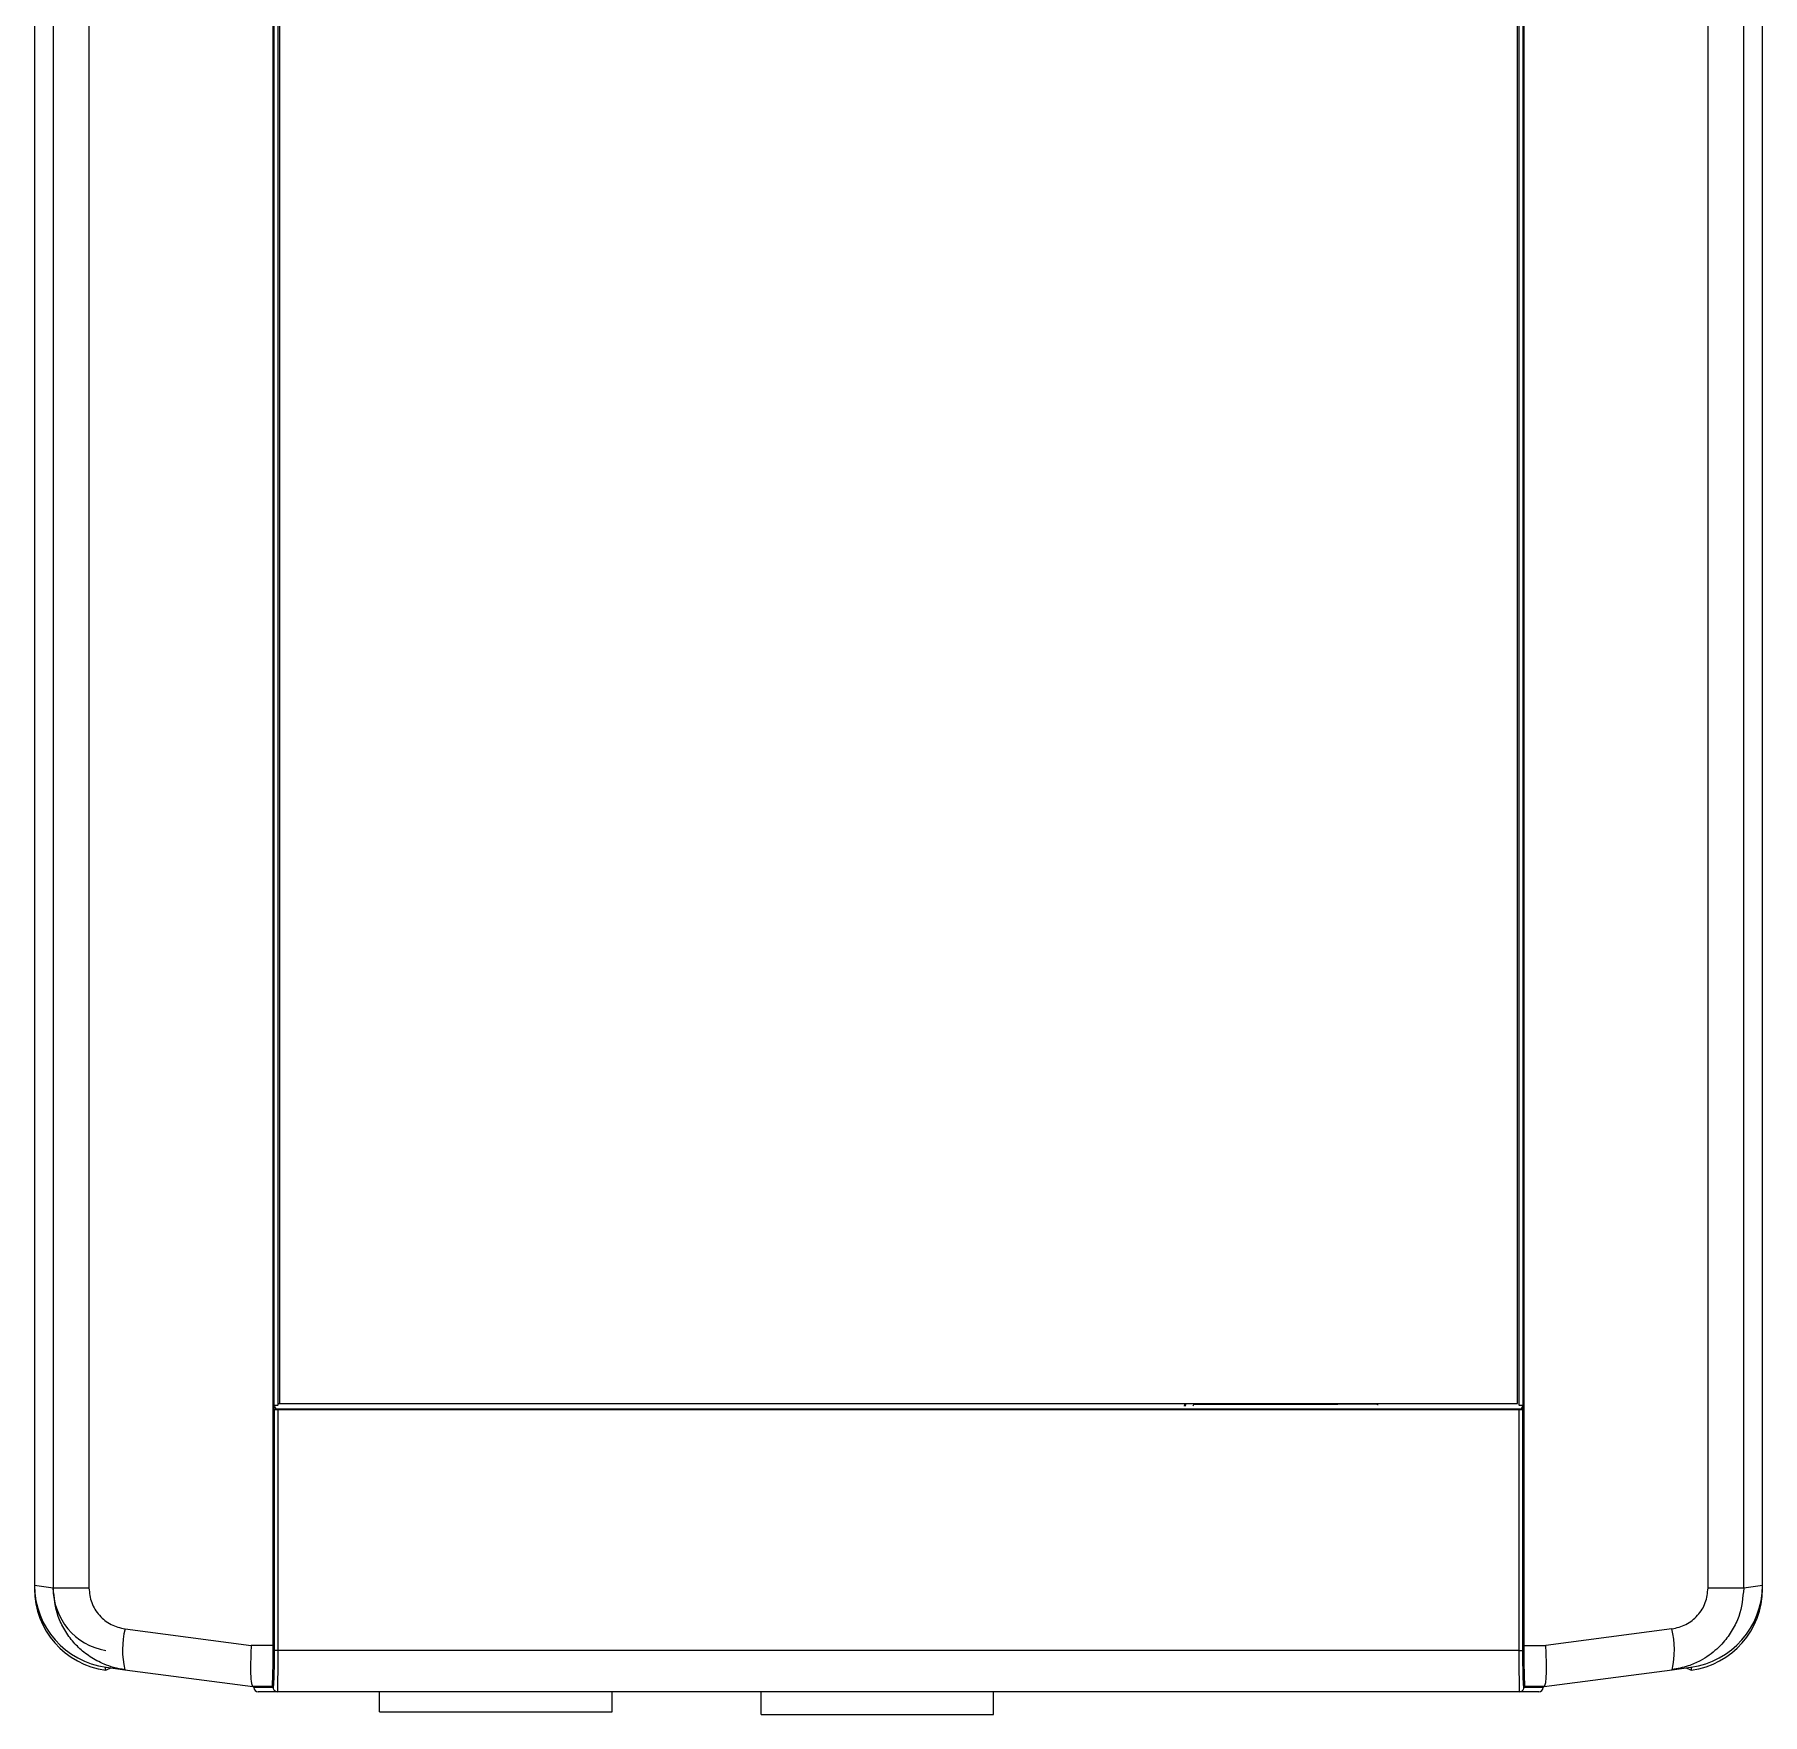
# Model space of a CAD drawing. Header units: millimetres. Extents: x 15 to 1184, y 5 to 836.
# Drawn here: x 489 to 657, y 199 to 362.3 of the extents above; entities that cross this region are included whole.
import ezdxf

# ---------------------------------------------------------------- set-up
doc = ezdxf.new("R2010")
doc.units = ezdxf.units.MM

msp = doc.modelspace()

# ---------------------------------------------------------------- linework, layer by layer
at = {"color": 7, "linetype": 'Continuous', "lineweight": 15}
for p, q in [((512.18, 205.7), (512.18, 504.7)), ((633.78, 504.7), (633.78, 205.7)), ((490.78, 499.1), (490.78, 211.3)), ((490.8, 499.13), (490.8, 211.27)), ((494.27, 499.13), (494.27, 211.27)), ((651.69, 211.27), (651.69, 499.13)), ((655.16, 211.27), (655.16, 499.13)), ((488.98, 498.89), (488.98, 211.51)), ((656.98, 211.51), (656.98, 498.89)), ((512.2, 481.35), (512.2, 229.05)), ((512.66, 229.08), (512.66, 481.32)), ((512.78, 481.2), (512.78, 229.2)), ((633.18, 229.2), (633.18, 481.2)), ((633.3, 481.32), (633.3, 229.08)), ((633.76, 229.05), (633.76, 481.35)), ((512.2, 229.05), (512.18, 229.03)), ((512.18, 205.31), (512.18, 229.03)), ((512.2, 229.05), (512.26, 229.05)), ((512.26, 229.05), (512.26, 228.6)), ((512.27, 228.6), (512.26, 228.6)), ((512.27, 228.6), (512.27, 205.2)), ((512.63, 228.6), (512.27, 228.6)), ((512.44, 228.7), (633.51, 228.7)), ((512.44, 228.7), (512.44, 228.6)), ((512.63, 228.6), (512.63, 205.2)), ((633.33, 228.6), (512.63, 228.6)), ((601.8, 229.14), (607.7, 229.14)), ((602.2, 229.14), (602.41, 229.14)), ((615.53, 229.14), (614.2, 229.14)), ((619.4, 229.14), (615.7, 229.14)), ((619.4, 229.14), (619.19, 229.14)), ((633.33, 205.2), (633.33, 228.6)), ((633.69, 228.6), (633.33, 228.6)), ((633.51, 228.7), (633.51, 228.6)), ((633.69, 228.6), (633.69, 229.05)), ((633.69, 205.2), (633.69, 228.6)), ((633.69, 228.6), (633.69, 228.6)), ((633.7, 229.05), (633.76, 229.05)), ((633.78, 229.03), (633.76, 229.05)), ((633.78, 229.03), (633.78, 205.31)), ((490.8, 211.27), (488.98, 211.51)), ((488.98, 211.51), (488.98, 211.2)), ((494.27, 211.27), (490.8, 211.27)), ((655.16, 211.27), (651.69, 211.27)), ((656.98, 211.51), (655.16, 211.27)), ((656.98, 211.2), (656.98, 211.51)), ((497.78, 207.3), (510.05, 205.7)), ((648.17, 207.3), (635.91, 205.7)), ((512.18, 205.7), (510.05, 205.7)), ((512.63, 205.2), (512.27, 205.2)), ((633.33, 205.2), (512.63, 205.2)), ((633.33, 205.2), (633.69, 205.2)), ((633.78, 205.7), (635.91, 205.7)), ((495.89, 203.29), (495.89, 203.58)), ((495.94, 203.58), (497.76, 203.34)), ((495.97, 203.32), (496.39, 203.52)), ((497.76, 203.34), (510.21, 201.7)), ((635.75, 201.7), (648.2, 203.34)), ((648.2, 203.34), (650.02, 203.58)), ((649.57, 203.52), (649.99, 203.32)), ((650.06, 203.58), (650.06, 203.29)), ((512.08, 201.7), (510.21, 201.7)), ((510.21, 201.7), (510.21, 201.7)), ((510.31, 201.6), (510.31, 201.7)), ((635.75, 201.7), (633.88, 201.7)), ((635.65, 201.7), (635.65, 201.6)), ((635.75, 201.7), (635.75, 201.7)), ((512.18, 201.6), (510.31, 201.6)), ((512.58, 201.2), (510.71, 201.2)), ((522.53, 199.24), (522.53, 201.2)), ((545.13, 199.24), (545.13, 201.2)), ((559.62, 198.99), (559.62, 201.2)), ((582.22, 198.99), (582.22, 201.2)), ((635.25, 201.2), (633.38, 201.2)), ((635.65, 201.6), (633.78, 201.6)), ((522.53, 199.24), (545.13, 199.24)), ((559.62, 198.99), (582.22, 198.99))]:
    msp.add_line(p, q, dxfattribs=at)
at = {"color": 8, "linetype": 'Continuous', "lineweight": 15}
for p, q in [((512.26, 481.29), (512.26, 229.05)), ((633.7, 229.05), (633.7, 481.29)), ((600.9, 228.94), (600.95, 229.2))]:
    msp.add_line(p, q, dxfattribs=at)
at = {"color": 7, "linetype": 'Continuous', "lineweight": 15, "flags": 128}
for points in [[(600.84, 229.2), (600.82, 229.14), (600.8, 228.94)], [(600.8, 228.94), (600.82, 229.14), (600.84, 229.2)]]:
    msp.add_lwpolyline(points, dxfattribs=at)
at = {"color": 7, "linetype": 'Continuous', "lineweight": 15}
for centre, radius, start, end in [((601.8, 228.94), 0.2, 90, 180), ((496.98, 211.3), 6.2, 180, 259.921), ((505.83, 205.28), 8.3, 165.8797, 193.5193), ((640.12, 205.28), 8.3, 346.4807, 14.1203), ((510.71, 201.6), 0.4, 180, 270), ((512.58, 201.6), 0.4, 179.9902, 269.9902), ((633.38, 201.6), 0.4, 270.0098, 0.0098), ((635.25, 201.6), 0.4, 270, 0)]:
    msp.add_arc(centre, radius, start, end, dxfattribs=at)
for centre, major_axis, ratio, start_param, end_param in [((512.26, 229.08), (0.4, 0), 0.087489, 4.712389, 6.195919), ((633.7, 229.08), (0.4, 0), 0.087489, 3.228859, 4.712389), ((496.98, 211.51), (-7.93, 1.04), 0.999651, 0.130855, 1.570796), ((496.99, 211.22), (-6.03, -5.29), 0.997579, 5.564438, 6.997989), ((648.98, 211.51), (7.93, 1.04), 0.999651, 4.712389, 6.152331), ((648.97, 211.22), (6.03, -5.29), 0.997579, 5.568381, 7.001932), ((498.63, 212.66), (19.65, 11.78), 0.304707, 4.394459, 4.398402), ((647.33, 212.66), (19.65, -11.78), 0.304707, 5.026376, 5.030319)]:
    msp.add_ellipse(centre, major_axis=major_axis, ratio=ratio, start_param=start_param, end_param=end_param, dxfattribs=at)
for points, knots in [([(512.26, 229.08), (512.27, 229.05), (512.28, 229), (512.34, 228.87), (512.4, 228.77), (512.44, 228.7)], [0, 0, 0, 0, 0.225562, 0.501279, 1, 1, 1, 1]), ([(512.66, 229.2), (520.61, 229.2), (536.63, 229.2), (560.81, 229.2), (585.14, 229.2), (609.29, 229.2), (625.27, 229.2), (633.18, 229.2)], [0, 0, 0, 0, 0.19819, 0.399674, 0.601302, 0.802785, 1, 1, 1, 1]), ([(603.21, 229.14), (603.2, 229.14), (603.17, 229.14), (602.98, 229.14), (602.71, 229.14), (602.51, 229.14), (602.41, 229.14)], [0, 0, 0, 0, 0.240714, 0.5, 0.759286, 1, 1, 1, 1]), ([(618.4, 229.14), (618.26, 229.14), (618.04, 229.14), (617.06, 229.14), (616.08, 229.14), (614.89, 229.14), (613.58, 229.14), (612.2, 229.14), (610.35, 229.14), (608.44, 229.14), (606.71, 229.14), (605.53, 229.14), (604.54, 229.14), (603.82, 229.14), (603.35, 229.14), (603.26, 229.14), (603.21, 229.14)], [0, 0, 0, 0, 0.119923, 0.184856, 0.249743, 0.314676, 0.379564, 0.439805, 0.5, 0.619923, 0.684856, 0.749743, 0.814676, 0.879564, 0.939794, 1, 1, 1, 1]), ([(605.9, 229.14), (605.97, 229.14), (606.07, 229.14), (606.68, 229.14), (607.31, 229.14), (608.09, 229.14), (609.24, 229.14), (610.8, 229.14), (612.37, 229.14), (613.51, 229.14), (614.29, 229.14), (614.93, 229.14), (615.54, 229.14), (615.64, 229.14), (615.7, 229.14)], [0, 0, 0, 0, 0.119721, 0.184826, 0.25, 0.315104, 0.380279, 0.5, 0.619721, 0.684826, 0.75, 0.815104, 0.880279, 1, 1, 1, 1]), ([(619.19, 229.14), (619.1, 229.14), (618.89, 229.14), (618.63, 229.14), (618.44, 229.14), (618.41, 229.14), (618.4, 229.14)], [0, 0, 0, 0, 0.240714, 0.5, 0.759286, 1, 1, 1, 1]), ([(619.62, 229.08), (619.6, 229.09), (619.56, 229.12), (619.48, 229.14), (619.43, 229.14), (619.4, 229.14)], [0, 0, 0, 0, 0.367523, 0.69641, 1, 1, 1, 1]), ([(633.69, 229.08), (633.69, 229.05), (633.68, 229), (633.62, 228.87), (633.56, 228.77), (633.51, 228.7)], [0, 0, 0, 0, 0.225545, 0.501279, 1, 1, 1, 1]), ([(497.76, 203.34), (497.4, 203.4), (496.71, 203.52), (495.8, 203.84), (494.82, 204.3), (493.79, 204.98), (492.73, 205.99), (491.88, 207.17), (491.03, 208.91), (490.89, 210.33), (490.8, 211.27)], [0, 0, 0, 0, 0.097098, 0.18055, 0.25035, 0.381028, 0.500461, 0.63076, 0.757593, 1, 1, 1, 1]), ([(494.27, 211.27), (494.32, 210.79), (494.43, 209.82), (495.23, 208.57), (496.37, 207.64), (497.31, 207.41), (497.78, 207.3)], [0, 0, 0, 0, 0.250125, 0.499999, 0.749954, 1, 1, 1, 1]), ([(648.17, 207.3), (648.65, 207.41), (649.59, 207.64), (650.73, 208.57), (651.53, 209.82), (651.64, 210.79), (651.69, 211.27)], [0, 0, 0, 0, 0.2500459, 0.5000008, 0.7498754, 1, 1, 1, 1]), ([(655.16, 211.27), (655.07, 210.33), (654.93, 208.91), (654.08, 207.17), (653.32, 206.12), (652.54, 205.32), (651.79, 204.72), (650.86, 204.15), (649.67, 203.62), (648.73, 203.44), (648.2, 203.34)], [0, 0, 0, 0, 0.242405, 0.369239, 0.499542, 0.577959, 0.661392, 0.749842, 0.859595, 1, 1, 1, 1]), ([(510.05, 205.7), (510.03, 205.38), (510, 204.77), (509.98, 203.79), (509.98, 202.97), (510.02, 202.36), (510.08, 201.85), (510.16, 201.76), (510.21, 201.7)], [0, 0, 0, 0, 0.155337, 0.290654, 0.50041, 0.631155, 0.758173, 1, 1, 1, 1]), ([(512.08, 201.7), (512.08, 201.7), (512.08, 201.7), (512.09, 201.74), (512.1, 201.81), (512.11, 201.9), (512.12, 202.02), (512.13, 202.16), (512.13, 202.36), (512.14, 202.55), (512.15, 202.76), (512.15, 202.99), (512.16, 203.28), (512.17, 203.56), (512.17, 203.86), (512.17, 204.2), (512.18, 204.56), (512.18, 204.93), (512.18, 205.16), (512.18, 205.31)], [0, 0, 0, 0, 0.033977, 0.101264, 0.166856, 0.231124, 0.265104, 0.3324, 0.398004, 0.462289, 0.496136, 0.563172, 0.628526, 0.692569, 0.73031, 0.806162, 0.882588, 0.921026, 1, 1, 1, 1]), ([(512.18, 205.31), (512.18, 205.38), (512.18, 205.51), (512.18, 205.63), (512.18, 205.7)], [0, 0, 0, 0, 0.499419, 1, 1, 1, 1]), ([(512.27, 205.2), (512.27, 204.72), (512.27, 203.78), (512.24, 202.59), (512.21, 201.76), (512.19, 201.65), (512.18, 201.6)], [0, 0, 0, 0, 0.249966, 0.499727, 0.749411, 1, 1, 1, 1]), ([(512.63, 205.2), (512.63, 204.69), (512.63, 203.91), (512.62, 202.98), (512.61, 202.16), (512.6, 201.38), (512.58, 201.26), (512.58, 201.2)], [0, 0, 0, 0, 0.2427348, 0.3697804, 0.5003011, 0.7496085, 1, 1, 1, 1]), ([(633.38, 201.2), (633.38, 201.26), (633.36, 201.38), (633.35, 202.16), (633.34, 202.98), (633.33, 203.91), (633.33, 204.69), (633.33, 205.2)], [0, 0, 0, 0, 0.250392, 0.499699, 0.630215, 0.757259, 1, 1, 1, 1]), ([(633.78, 201.6), (633.77, 201.65), (633.75, 201.76), (633.72, 202.59), (633.69, 203.78), (633.69, 204.72), (633.69, 205.2)], [0, 0, 0, 0, 0.250589, 0.500273, 0.750034, 1, 1, 1, 1]), ([(633.78, 205.7), (633.78, 205.63), (633.78, 205.51), (633.78, 205.38), (633.78, 205.31)], [0, 0, 0, 0, 0.499419, 1, 1, 1, 1]), ([(633.78, 205.31), (633.78, 205.19), (633.78, 204.93), (633.78, 204.56), (633.78, 204.26), (633.79, 203.95), (633.79, 203.63), (633.8, 203.26), (633.81, 202.93), (633.81, 202.65), (633.82, 202.42), (633.83, 202.25), (633.84, 202.1), (633.84, 201.97), (633.85, 201.84), (633.86, 201.77), (633.87, 201.73), (633.88, 201.7), (633.88, 201.7), (633.88, 201.7)], [0, 0, 0, 0, 0.065406, 0.130364, 0.19467, 0.22673, 0.301778, 0.377322, 0.45337, 0.519059, 0.584291, 0.648862, 0.68105, 0.747265, 0.813019, 0.878108, 0.910555, 0.955183, 1, 1, 1, 1]), ([(635.75, 201.7), (635.8, 201.76), (635.88, 201.85), (635.94, 202.36), (635.98, 202.97), (635.98, 203.79), (635.96, 204.77), (635.93, 205.38), (635.91, 205.7)], [0, 0, 0, 0, 0.241821, 0.36884, 0.49959, 0.709336, 0.844655, 1, 1, 1, 1]), ([(633.38, 201.2), (625.35, 201.2), (609.28, 201.2), (585.08, 201.2), (560.88, 201.2), (536.68, 201.2), (520.61, 201.2), (512.58, 201.2)], [0, 0, 0, 0, 0.200018, 0.399957, 0.60004, 0.799977, 1, 1, 1, 1])]:
    msp.add_open_spline(points, degree=3, knots=knots, dxfattribs=at)

doc.saveas('drawing.dxf')
